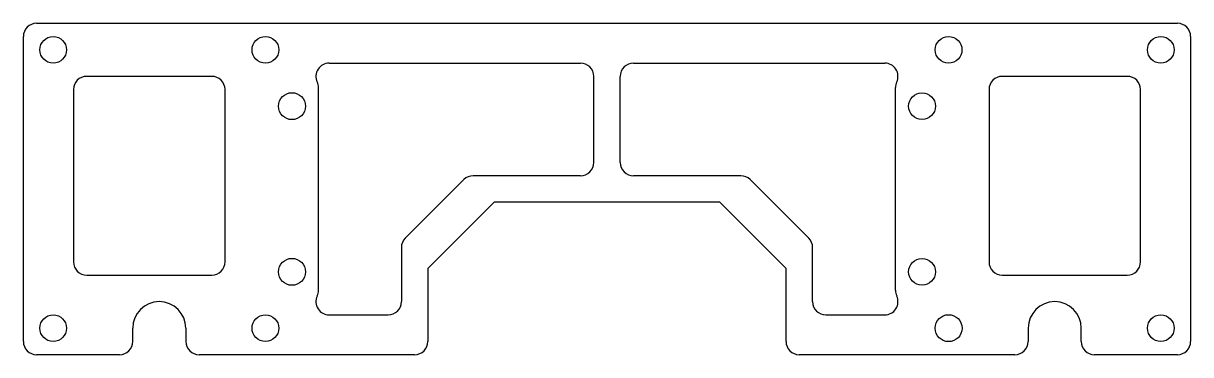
# Model space of a CAD drawing. Header units: millimetres. Extents: x 69 to 245, y 96 to 146.
import ezdxf

# ---------------------------------------------------------------- set-up
doc = ezdxf.new("R2010")
doc.units = ezdxf.units.MM

msp = doc.modelspace()

# ---------------------------------------------------------------- linework, layer by layer
at = {"color": 7, "linetype": 'Continuous', "lineweight": 25}
for p, q in [((71.01, 145.62), (243.01, 145.62)), ((69.01, 97.62), (69.01, 143.62)), ((245.01, 143.62), (245.01, 97.62)), ((115.13, 139.62), (153.01, 139.62)), ((161.01, 139.62), (198.89, 139.62)), ((97.42, 137.62), (78.56, 137.62)), ((155.01, 124.62), (155.01, 137.62)), ((159.01, 124.62), (159.01, 137.62)), ((235.46, 137.62), (216.61, 137.62)), ((76.56, 135.62), (76.56, 109.62)), ((99.42, 109.62), (99.42, 135.62)), ((113.32, 136.77), (113.32, 136.77)), ((113.51, 105.33), (113.51, 135.92)), ((200.51, 105.33), (200.51, 135.92)), ((200.7, 136.77), (200.7, 136.77)), ((214.61, 135.62), (214.61, 109.62)), ((237.46, 109.62), (237.46, 135.62)), ((135.43, 122.03), (126.6, 113.21)), ((153.01, 122.62), (136.84, 122.62)), ((177.18, 122.62), (161.01, 122.62)), ((187.43, 113.21), (178.6, 122.03)), ((130.01, 108.62), (140.01, 118.62)), ((174.01, 118.62), (140.01, 118.62)), ((174.01, 118.62), (184.01, 108.62)), ((126.01, 111.79), (126.01, 103.62)), ((188.01, 103.62), (188.01, 111.79)), ((78.56, 107.62), (97.42, 107.62)), ((130.01, 108.62), (130.01, 97.62)), ((184.01, 97.62), (184.01, 108.62)), ((216.61, 107.62), (235.46, 107.62)), ((113.32, 104.47), (113.32, 104.47)), ((200.7, 104.47), (200.7, 104.47)), ((115.13, 101.62), (124.01, 101.62)), ((190.01, 101.62), (198.89, 101.62)), ((85.51, 97.62), (85.51, 99.62)), ((93.51, 99.62), (93.51, 97.62)), ((220.51, 99.62), (220.51, 97.62)), ((228.51, 97.62), (228.51, 99.62)), ((83.51, 95.62), (71.01, 95.62)), ((128.01, 95.62), (95.51, 95.62)), ((218.51, 95.62), (186.01, 95.62)), ((243.01, 95.62), (230.51, 95.62))]:
    msp.add_line(p, q, dxfattribs=at)
for centre, radius in [((73.51, 141.62), 2.02), ((105.51, 141.62), 2.02), ((208.51, 141.62), 2.02), ((240.51, 141.62), 2.02), ((109.51, 133.12), 2.03), ((204.51, 133.12), 2.02), ((109.51, 108.12), 2.03), ((204.51, 108.12), 2.02), ((73.51, 99.62), 2.02), ((105.51, 99.62), 2.02), ((208.51, 99.62), 2.03), ((240.51, 99.62), 2.02)]:
    msp.add_circle(centre, radius, dxfattribs=at)
for centre, radius, start, end in [((71.01, 143.62), 2, 90, 180), ((243.01, 143.62), 2, 0, 90), ((115.13, 137.62), 2, 90, 205.2011), ((153.01, 137.62), 2, 0, 90), ((161.01, 137.62), 2, 90, 180), ((198.89, 137.62), 2, 334.7989, 90), ((78.56, 135.62), 2, 90, 180), ((97.42, 135.62), 2, 0, 90), ((216.61, 135.62), 2, 90, 180), ((235.46, 135.62), 2, 0, 90), ((111.51, 135.92), 2, 0, 25.2011), ((202.51, 135.92), 2, 154.7989, 180), ((153.01, 124.62), 2, 270, 0), ((161.01, 124.62), 2, 180, 270), ((136.84, 120.62), 2, 90, 135), ((177.18, 120.62), 2, 45, 90), ((128.01, 111.79), 2, 135, 180), ((186.01, 111.79), 2, 0, 45), ((78.56, 109.62), 2, 180, 270), ((97.42, 109.62), 2, 270, 0), ((216.61, 109.62), 2, 180, 270), ((235.46, 109.62), 2, 270, 0), ((115.13, 103.62), 2, 154.7989, 270), ((111.51, 105.33), 2, 334.7989, 0), ((198.89, 103.62), 2, 270, 25.2011), ((202.51, 105.33), 2, 180, 205.2011), ((89.51, 99.62), 4, 0, 180), ((124.01, 103.62), 2, 270, 0), ((190.01, 103.62), 2, 180, 270), ((224.51, 99.62), 4, 0, 180), ((71.01, 97.62), 2, 180, 270), ((83.51, 97.62), 2, 270, 0), ((95.51, 97.62), 2, 180, 270), ((128.01, 97.62), 2, 270, 0), ((186.01, 97.62), 2, 180, 270), ((218.51, 97.62), 2, 270, 0), ((230.51, 97.62), 2, 180, 270), ((243.01, 97.62), 2, 270, 0)]:
    msp.add_arc(centre, radius, start, end, dxfattribs=at)

doc.saveas('drawing.dxf')
